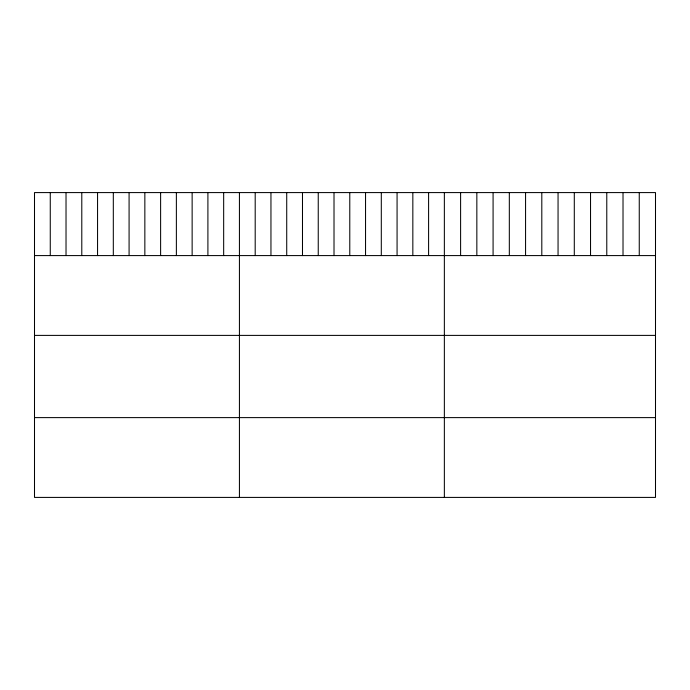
<?xml version="1.0" encoding="UTF-8"?>
<svg xmlns="http://www.w3.org/2000/svg" width="690" height="690" viewBox="0 0 690 690"><rect width="100%" height="100%" fill="white"/><g stroke="black" fill="none" stroke-linecap="round" stroke-linejoin="round"><path stroke-width="1.03" d="M655.5 255.585L655.5 497.412L34.5 497.412L34.5 192.588L655.5 192.588L655.5 255.585L34.5 255.585M34.5 335.392L655.5 335.392M34.5 417.614L655.5 417.614M639.259 192.588L639.259 255.585M623.018 192.588L623.018 255.585M606.777 192.588L606.777 255.585M590.536 192.588L590.536 255.585M574.296 192.588L574.296 255.585M558.055 192.588L558.055 255.585M541.805 192.588L541.805 255.585M525.564 192.588L525.564 255.585M509.324 192.588L509.324 255.585M493.083 192.588L493.083 255.585M476.842 192.588L476.842 255.585M460.601 192.588L460.601 255.585M444.36 192.588L444.36 497.412M428.594 192.588L428.594 255.585M412.836 192.588L412.836 255.585M397.069 192.588L397.069 255.585M381.303 192.588L381.303 255.585M365.545 192.588L365.545 255.585M349.778 192.588L349.778 255.585M334.012 192.588L334.012 255.585M318.245 192.588L318.245 255.585M302.487 192.588L302.487 255.585M286.721 192.588L286.721 255.585M270.954 192.588L270.954 255.585M255.197 192.588L255.197 255.585M239.43 192.588L239.43 497.412M223.663 192.588L223.663 255.585M207.906 192.588L207.906 255.585M192.139 192.588L192.139 255.585M176.373 192.588L176.373 255.585M160.615 192.588L160.615 255.585M144.848 192.588L144.848 255.585M129.082 192.588L129.082 255.585M113.315 192.588L113.315 255.585M97.557 192.588L97.557 255.585M81.791 192.588L81.791 255.585M66.024 192.588L66.024 255.585M50.267 192.588L50.267 255.585"/></g></svg>
